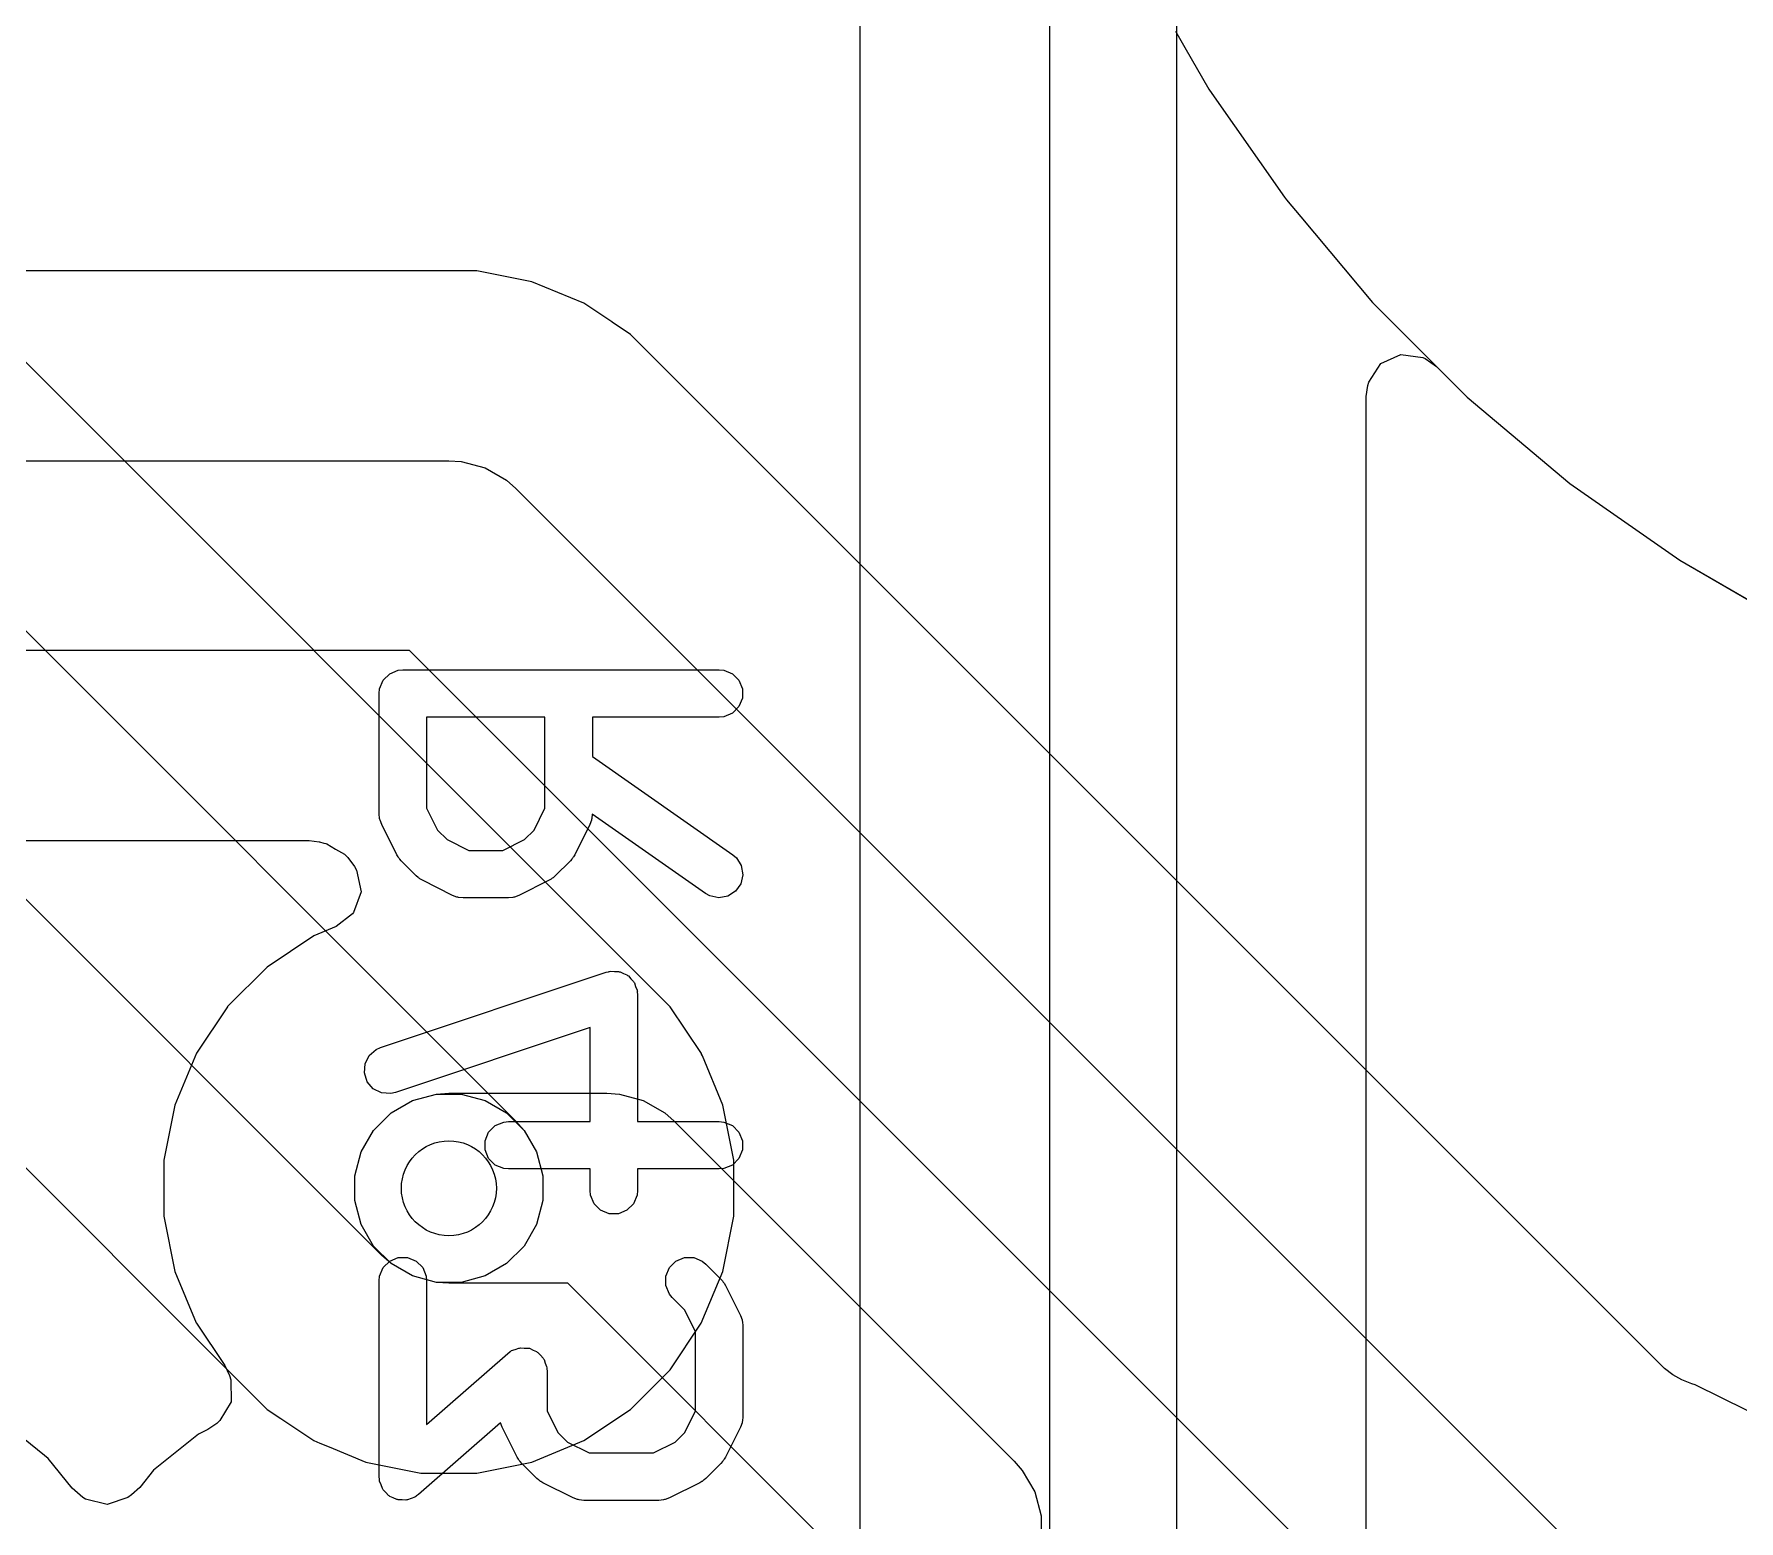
# Model space of a CAD drawing. Header units: inches. Extents: x 1.3 to 5.24, y -7.03 to -1.12.
# Drawn here: x 2.783 to 2.9952, y -5.1005 to -4.9154 of the extents above; entities that cross this region are included whole.
import ezdxf

# ---------------------------------------------------------------- set-up
doc = ezdxf.new("R2010")
doc.units = ezdxf.units.IN
doc.header["$MEASUREMENT"] = 0
for name, color, linetype, true_color in [('B.Cu', 153, 'CONTINUOUS', 0x4d7fc4), ('B.Silkscreen', 31, 'CONTINUOUS', 0xe8b2a7), ('F.Cu', 13, 'CONTINUOUS', 0xc83434), ('In1.Cu', 91, 'CONTINUOUS', 0x7fc87f), ('In2.Cu', 33, 'CONTINUOUS', 0xce7d2c)]:
    doc.layers.add(name, color=color, linetype=linetype, true_color=true_color)

msp = doc.modelspace()

# ---------------------------------------------------------------- linework, layer by layer
at = {"layer": 'B.Cu', "linetype": 'CONTINUOUS'}
for p, q in [((2.92509, -4.91502), (2.92626, -4.91706)), ((2.92626, -4.91706), (2.92926, -4.92224)), ((2.92926, -4.92224), (2.92934, -4.92239)), ((2.92934, -4.92239), (2.92934, -4.92239)), ((2.92934, -4.92239), (2.92934, -4.92239)), ((2.92934, -4.92239), (2.93865, -4.93569)), ((2.93865, -4.93569), (2.93865, -4.93569)), ((2.93865, -4.93569), (2.9389, -4.93605)), ((2.9389, -4.93605), (2.94069, -4.93817)), ((2.94069, -4.93817), (2.94962, -4.94882)), ((2.83814, -4.94486), (2.47804, -4.94486)), ((2.84499, -4.94622), (2.83814, -4.94486)), ((2.83814, -4.94486), (2.83814, -4.94486)), ((2.83814, -4.94486), (2.83814, -4.94486)), ((2.83814, -4.94486), (2.83814, -4.94486)), ((2.84821, -4.94756), (2.84499, -4.94622)), ((2.84499, -4.94622), (2.84499, -4.94622)), ((2.84499, -4.94622), (2.84499, -4.94622)), ((2.84499, -4.94622), (2.84499, -4.94622)), ((2.85144, -4.9489), (2.84821, -4.94756)), ((2.84821, -4.94756), (2.84821, -4.94756)), ((2.85492, -4.95122), (2.85144, -4.9489)), ((2.85144, -4.9489), (2.85144, -4.9489)), ((2.85144, -4.9489), (2.85144, -4.9489)), ((2.94962, -4.94882), (2.96141, -4.96061)), ((2.85498, -4.95126), (2.85492, -4.95122)), ((2.85725, -4.95278), (2.85498, -4.95126)), ((2.85498, -4.95126), (2.85498, -4.95126)), ((2.98596, -5.08149), (2.85725, -4.95278)), ((2.85725, -4.95278), (2.85725, -4.95278)), ((2.85725, -4.95278), (2.85725, -4.95278)), ((2.96141, -4.96061), (2.97419, -4.97133)), ((2.46552, -4.9685), (2.83465, -4.9685)), ((2.83465, -4.9685), (2.83619, -4.96861)), ((2.83619, -4.96861), (2.83917, -4.9694)), ((2.83917, -4.9694), (2.84184, -4.97094)), ((2.84184, -4.97094), (2.843, -4.97196)), ((2.97419, -4.97133), (2.98785, -4.9809)), ((2.843, -4.97196), (2.97635, -5.10531)), ((2.98785, -4.9809), (2.99877, -4.9872)), ((2.82975, -4.99213), (2.46063, -4.99213)), ((2.94981, -5.11218), (2.82975, -4.99213)), ((2.45714, -5.01577), (2.81724, -5.01577)), ((2.81724, -5.01577), (2.81851, -5.01594)), ((2.81851, -5.01594), (2.81856, -5.01595)), ((2.81856, -5.01595), (2.8191, -5.01611)), ((2.8191, -5.01611), (2.81935, -5.01616)), ((2.81935, -5.01616), (2.81947, -5.01619)), ((2.81947, -5.01619), (2.82054, -5.01685)), ((2.82054, -5.01685), (2.82165, -5.01746)), ((2.82165, -5.01746), (2.82165, -5.01746)), ((2.82165, -5.01746), (2.82207, -5.01788)), ((2.82207, -5.01788), (2.82291, -5.01899)), ((2.82291, -5.01899), (2.82317, -5.01947)), ((2.82317, -5.01947), (2.82375, -5.02216)), ((2.82375, -5.02216), (2.82279, -5.02474)), ((2.82279, -5.02474), (2.82267, -5.0249)), ((2.82063, -5.02649), (2.81785, -5.02764)), ((2.82267, -5.0249), (2.82063, -5.02649)), ((2.81785, -5.02764), (2.81205, -5.03152)), ((2.81785, -5.02764), (2.81785, -5.02764)), ((2.81785, -5.02764), (2.81785, -5.02764)), ((2.81205, -5.03152), (2.80711, -5.03645)), ((2.81205, -5.03152), (2.81205, -5.03152)), ((2.81205, -5.03152), (2.81205, -5.03152)), ((2.80711, -5.03646), (2.80323, -5.04226)), ((2.80711, -5.03645), (2.80711, -5.03646)), ((2.80711, -5.03646), (2.80711, -5.03646)), ((2.80323, -5.04226), (2.80056, -5.04871)), ((2.80323, -5.04226), (2.80323, -5.04226)), ((2.80323, -5.04226), (2.80323, -5.04226)), ((2.83013, -5.04814), (2.8331, -5.04735)), ((2.8331, -5.04735), (2.83465, -5.04724)), ((2.83465, -5.04724), (2.85433, -5.04724)), ((2.85433, -5.04724), (2.85587, -5.04735)), ((2.85587, -5.04735), (2.85885, -5.04814)), ((2.80056, -5.04871), (2.79919, -5.05556)), ((2.80056, -5.04871), (2.80056, -5.04871)), ((2.80056, -5.04871), (2.80056, -5.04871)), ((2.82528, -5.05187), (2.82746, -5.04968)), ((2.82746, -5.04968), (2.83013, -5.04814)), ((2.85885, -5.04814), (2.86152, -5.04968)), ((2.86152, -5.04968), (2.86268, -5.0507)), ((2.82373, -5.05454), (2.82528, -5.05187)), ((2.86268, -5.0507), (2.90501, -5.09303)), ((2.79919, -5.05556), (2.79919, -5.06255)), ((2.82294, -5.05751), (2.82373, -5.05454)), ((2.82294, -5.0606), (2.82294, -5.05751)), ((2.82373, -5.06358), (2.82294, -5.0606)), ((2.79919, -5.06255), (2.80056, -5.0694)), ((2.82528, -5.06625), (2.82373, -5.06358)), ((2.82746, -5.06843), (2.82528, -5.06625)), ((2.83013, -5.06997), (2.82746, -5.06843)), ((2.80056, -5.0694), (2.80056, -5.0694)), ((2.80056, -5.0694), (2.80056, -5.0694)), ((2.80056, -5.0694), (2.80321, -5.0758)), ((2.8331, -5.07077), (2.83013, -5.06997)), ((2.83465, -5.07087), (2.8331, -5.07077)), ((2.84944, -5.07087), (2.83465, -5.07087)), ((2.88437, -5.1058), (2.84944, -5.07087)), ((2.80321, -5.0758), (2.80323, -5.07585)), ((2.80323, -5.07585), (2.80323, -5.07585)), ((2.80323, -5.07585), (2.80675, -5.08111)), ((2.80675, -5.08111), (2.80735, -5.08237)), ((2.987, -5.08228), (2.98596, -5.08149)), ((2.80735, -5.08237), (2.80751, -5.0829)), ((2.80751, -5.0829), (2.80756, -5.08565)), ((2.98812, -5.08292), (2.987, -5.08228)), ((2.98935, -5.0834), (2.98812, -5.08292)), ((2.98979, -5.08351), (2.98935, -5.0834)), ((2.99624, -5.08671), (2.98979, -5.08351)), ((2.98979, -5.08351), (2.98979, -5.08351)), ((2.98979, -5.08351), (2.98979, -5.08351)), ((2.80756, -5.08565), (2.80614, -5.08797)), ((2.80575, -5.08832), (2.80463, -5.08909)), ((2.80614, -5.08797), (2.80575, -5.08832)), ((2.78432, -5.0923), (2.78169, -5.09019)), ((2.80348, -5.08966), (2.79789, -5.09415)), ((2.80349, -5.08966), (2.80348, -5.08966)), ((2.80348, -5.08966), (2.80348, -5.08966)), ((2.80463, -5.08909), (2.80349, -5.08966)), ((2.80349, -5.08966), (2.80349, -5.08966)), ((2.80349, -5.08966), (2.80349, -5.08966)), ((2.80349, -5.08966), (2.80349, -5.08966)), ((2.78479, -5.09268), (2.78432, -5.0923)), ((2.78432, -5.0923), (2.78432, -5.0923)), ((2.78777, -5.09639), (2.78479, -5.09268)), ((2.78479, -5.09268), (2.78479, -5.09268)), ((2.79789, -5.09415), (2.79618, -5.09629)), ((2.79789, -5.09415), (2.79789, -5.09415)), ((2.79789, -5.09415), (2.79789, -5.09415)), ((2.90501, -5.09303), (2.90602, -5.09419)), ((2.90602, -5.09419), (2.90757, -5.09686)), ((2.78909, -5.09754), (2.78777, -5.09639)), ((2.79618, -5.09629), (2.79516, -5.09723)), ((2.90757, -5.09686), (2.90836, -5.09984)), ((2.78944, -5.09774), (2.78909, -5.09754)), ((2.7921, -5.09842), (2.78944, -5.09774)), ((2.78944, -5.09774), (2.78944, -5.09774)), ((2.79471, -5.09755), (2.7921, -5.09842)), ((2.79516, -5.09723), (2.79471, -5.09755)), ((2.90836, -5.09984), (2.90836, -5.10292))]:
    msp.add_line(p, q, dxfattribs=at)
at = {"layer": 'B.Cu'}
msp.add_circle((2.83465, -5.05906), 0.00591, dxfattribs=at)
at = {"layer": 'B.Silkscreen', "linetype": 'CONTINUOUS'}
for p, q in [((2.82647, -4.99583), (2.82729, -4.99501)), ((2.82729, -4.99501), (2.82835, -4.99457)), ((2.82835, -4.99457), (2.82893, -4.99452)), ((2.82893, -4.99452), (2.8683, -4.99452)), ((2.8683, -4.99452), (2.86888, -4.99457)), ((2.86888, -4.99457), (2.86994, -4.99501)), ((2.86994, -4.99501), (2.87076, -4.99583)), ((2.82598, -4.99747), (2.82603, -4.99689)), ((2.82603, -4.99689), (2.82647, -4.99583)), ((2.87076, -4.99583), (2.8712, -4.99689)), ((2.8712, -4.99689), (2.8712, -4.99805)), ((2.82598, -5.01247), (2.82598, -4.99747)), ((2.87076, -4.99911), (2.86994, -4.99992)), ((2.8712, -4.99805), (2.87076, -4.99911)), ((2.8466, -5.00042), (2.83188, -5.00042)), ((2.83188, -5.00042), (2.83188, -5.01177)), ((2.8466, -5.01177), (2.8466, -5.00042)), ((2.8683, -5.00042), (2.85251, -5.00042)), ((2.85251, -5.00042), (2.85251, -5.00531)), ((2.86888, -5.00037), (2.8683, -5.00042)), ((2.86994, -4.99992), (2.86888, -5.00037)), ((2.85251, -5.00531), (2.86999, -5.01755)), ((2.83188, -5.01177), (2.83323, -5.01447)), ((2.84525, -5.01447), (2.8466, -5.01177)), ((2.82603, -5.01304), (2.82598, -5.01247)), ((2.82607, -5.01314), (2.82603, -5.01304)), ((2.82608, -5.01325), (2.82607, -5.01314)), ((2.82629, -5.01379), (2.82608, -5.01325)), ((2.82816, -5.01754), (2.82629, -5.01379)), ((2.85219, -5.01379), (2.85032, -5.01754)), ((2.8524, -5.01325), (2.85219, -5.01379)), ((2.85241, -5.01314), (2.8524, -5.01325)), ((2.85245, -5.01304), (2.85241, -5.01314)), ((2.8525, -5.01251), (2.85245, -5.01304)), ((2.86661, -5.02239), (2.8525, -5.01251)), ((2.83323, -5.01447), (2.83443, -5.01566)), ((2.83443, -5.01566), (2.83713, -5.01701)), ((2.84136, -5.01701), (2.84405, -5.01566)), ((2.84405, -5.01566), (2.84525, -5.01447)), ((2.82832, -5.01779), (2.82816, -5.01754)), ((2.82835, -5.01786), (2.82832, -5.01779)), ((2.82842, -5.01794), (2.82835, -5.01786)), ((2.82847, -5.01803), (2.82842, -5.01794)), ((2.82853, -5.01808), (2.82847, -5.01803)), ((2.82872, -5.0183), (2.82853, -5.01808)), ((2.83059, -5.02018), (2.82872, -5.0183)), ((2.83713, -5.01701), (2.84136, -5.01701)), ((2.84977, -5.0183), (2.84789, -5.02018)), ((2.84995, -5.01808), (2.84977, -5.0183)), ((2.85001, -5.01803), (2.84995, -5.01808)), ((2.85007, -5.01794), (2.85001, -5.01803)), ((2.85013, -5.01786), (2.85007, -5.01794)), ((2.85016, -5.01779), (2.85013, -5.01786)), ((2.85032, -5.01754), (2.85016, -5.01779)), ((2.86999, -5.01755), (2.87043, -5.01792)), ((2.87043, -5.01792), (2.87105, -5.0189)), ((2.83082, -5.02037), (2.83059, -5.02018)), ((2.83087, -5.02042), (2.83082, -5.02037)), ((2.83096, -5.02048), (2.83087, -5.02042)), ((2.83104, -5.02055), (2.83096, -5.02048)), ((2.84752, -5.02048), (2.84744, -5.02055)), ((2.84761, -5.02042), (2.84752, -5.02048)), ((2.84766, -5.02037), (2.84761, -5.02042)), ((2.84789, -5.02018), (2.84766, -5.02037)), ((2.87125, -5.02003), (2.871, -5.02116)), ((2.87105, -5.0189), (2.87125, -5.02003)), ((2.83111, -5.02058), (2.83104, -5.02055)), ((2.83136, -5.02073), (2.83111, -5.02058)), ((2.83511, -5.02261), (2.83136, -5.02073)), ((2.83565, -5.02281), (2.83511, -5.02261)), ((2.84337, -5.02261), (2.84283, -5.02281)), ((2.84712, -5.02073), (2.84337, -5.02261)), ((2.84737, -5.02058), (2.84712, -5.02073)), ((2.84744, -5.02055), (2.84737, -5.02058)), ((2.86711, -5.02267), (2.86661, -5.02239)), ((2.87034, -5.0221), (2.86937, -5.02272)), ((2.871, -5.02116), (2.87034, -5.0221)), ((2.83575, -5.02282), (2.83565, -5.02281)), ((2.83585, -5.02286), (2.83575, -5.02282)), ((2.83643, -5.02292), (2.83585, -5.02286)), ((2.84205, -5.02292), (2.83643, -5.02292)), ((2.84263, -5.02286), (2.84205, -5.02292)), ((2.84273, -5.02282), (2.84263, -5.02286)), ((2.84283, -5.02281), (2.84273, -5.02282)), ((2.86824, -5.02292), (2.86711, -5.02267)), ((2.86937, -5.02272), (2.86824, -5.02292)), ((2.82612, -5.04154), (2.85424, -5.03216)), ((2.85424, -5.03216), (2.85453, -5.0321)), ((2.85453, -5.0321), (2.8546, -5.03207)), ((2.8546, -5.03207), (2.85466, -5.03207)), ((2.85466, -5.03207), (2.85481, -5.03203)), ((2.85481, -5.03203), (2.85528, -5.03207)), ((2.85528, -5.03207), (2.85575, -5.03207)), ((2.85575, -5.03207), (2.85585, -5.03211)), ((2.85585, -5.03211), (2.85596, -5.03212)), ((2.85596, -5.03212), (2.85638, -5.03233)), ((2.85638, -5.03233), (2.85682, -5.03251)), ((2.85682, -5.03251), (2.85689, -5.03258)), ((2.85689, -5.03258), (2.85699, -5.03263)), ((2.85699, -5.03263), (2.8573, -5.03299)), ((2.8573, -5.03299), (2.85763, -5.03332)), ((2.85763, -5.03332), (2.85767, -5.03342)), ((2.85767, -5.03342), (2.85774, -5.0335)), ((2.85774, -5.0335), (2.85789, -5.03395)), ((2.85789, -5.03395), (2.85807, -5.03439)), ((2.85807, -5.03439), (2.85809, -5.03454)), ((2.85809, -5.03454), (2.85811, -5.0346)), ((2.85811, -5.0346), (2.8581, -5.03467)), ((2.8581, -5.03467), (2.85813, -5.03496)), ((2.85813, -5.03496), (2.85813, -5.05076)), ((2.85222, -5.03906), (2.82799, -5.04714)), ((2.85222, -5.05076), (2.85222, -5.03906)), ((2.82559, -5.04177), (2.82612, -5.04154)), ((2.82413, -5.04471), (2.82421, -5.04356)), ((2.82421, -5.04356), (2.82472, -5.04253)), ((2.82472, -5.04253), (2.82559, -5.04177)), ((2.82449, -5.0458), (2.82413, -5.04471)), ((2.82524, -5.04667), (2.82449, -5.0458)), ((2.82628, -5.04719), (2.82524, -5.04667)), ((2.82742, -5.04727), (2.82628, -5.04719)), ((2.82799, -5.04714), (2.82742, -5.04727)), ((2.83916, -5.05314), (2.8396, -5.05207)), ((2.8396, -5.05207), (2.84041, -5.05126)), ((2.84041, -5.05126), (2.84148, -5.05082)), ((2.84148, -5.05082), (2.84205, -5.05076)), ((2.84205, -5.05076), (2.85222, -5.05076)), ((2.85813, -5.05076), (2.8683, -5.05076)), ((2.8683, -5.05076), (2.86888, -5.05082)), ((2.86888, -5.05082), (2.86994, -5.05126)), ((2.86994, -5.05126), (2.87076, -5.05207)), ((2.87076, -5.05207), (2.8712, -5.05314)), ((2.83916, -5.05429), (2.83916, -5.05314)), ((2.8396, -5.05535), (2.83916, -5.05429)), ((2.8712, -5.05429), (2.87076, -5.05535)), ((2.8712, -5.05314), (2.8712, -5.05429)), ((2.84041, -5.05617), (2.8396, -5.05535)), ((2.84148, -5.05661), (2.84041, -5.05617)), ((2.84205, -5.05666), (2.84148, -5.05661)), ((2.86888, -5.05661), (2.8683, -5.05666)), ((2.86994, -5.05617), (2.86888, -5.05661)), ((2.87076, -5.05535), (2.86994, -5.05617)), ((2.85222, -5.05666), (2.84205, -5.05666)), ((2.85222, -5.05934), (2.85222, -5.05666)), ((2.8683, -5.05666), (2.85813, -5.05666)), ((2.85813, -5.05666), (2.85813, -5.05934)), ((2.85228, -5.05991), (2.85222, -5.05934)), ((2.85272, -5.06098), (2.85228, -5.05991)), ((2.85807, -5.05991), (2.85763, -5.06098)), ((2.85813, -5.05934), (2.85807, -5.05991)), ((2.85354, -5.06179), (2.85272, -5.06098)), ((2.8546, -5.06223), (2.85354, -5.06179)), ((2.85575, -5.06223), (2.8546, -5.06223)), ((2.85682, -5.06179), (2.85575, -5.06223)), ((2.85763, -5.06098), (2.85682, -5.06179)), ((2.82603, -5.07001), (2.82647, -5.06894)), ((2.82647, -5.06894), (2.82729, -5.06813)), ((2.82729, -5.06813), (2.82835, -5.06769)), ((2.82835, -5.06769), (2.82951, -5.06769)), ((2.82951, -5.06769), (2.83057, -5.06813)), ((2.83057, -5.06813), (2.83139, -5.06894)), ((2.83139, -5.06894), (2.83183, -5.07001)), ((2.86165, -5.07001), (2.8621, -5.06894)), ((2.8621, -5.06894), (2.86291, -5.06813)), ((2.86291, -5.06813), (2.86397, -5.06769)), ((2.86397, -5.06769), (2.86513, -5.06769)), ((2.86513, -5.06769), (2.86619, -5.06813)), ((2.86619, -5.06813), (2.86664, -5.0685)), ((2.86664, -5.0685), (2.86851, -5.07037)), ((2.82598, -5.07058), (2.82603, -5.07001)), ((2.82598, -5.09496), (2.82598, -5.07058)), ((2.83183, -5.07001), (2.83188, -5.07058)), ((2.83188, -5.07058), (2.83188, -5.08845)), ((2.86165, -5.07116), (2.86165, -5.07001)), ((2.8621, -5.07223), (2.86165, -5.07116)), ((2.86851, -5.07037), (2.8687, -5.0706)), ((2.8687, -5.0706), (2.86876, -5.07065)), ((2.86876, -5.07065), (2.86881, -5.07074)), ((2.86881, -5.07074), (2.86888, -5.07082)), ((2.86888, -5.07082), (2.86891, -5.07089)), ((2.86891, -5.07089), (2.86907, -5.07114)), ((2.86907, -5.07114), (2.87094, -5.07489)), ((2.86246, -5.07267), (2.8621, -5.07223)), ((2.864, -5.07421), (2.86246, -5.07267)), ((2.86535, -5.07691), (2.864, -5.07421)), ((2.87094, -5.07489), (2.87115, -5.07543)), ((2.87115, -5.07543), (2.87116, -5.07554)), ((2.87116, -5.07554), (2.8712, -5.07563)), ((2.8712, -5.07563), (2.87125, -5.07621)), ((2.86535, -5.08676), (2.86535, -5.07691)), ((2.87125, -5.07621), (2.87125, -5.08746)), ((2.83188, -5.08845), (2.84198, -5.07961)), ((2.84198, -5.07961), (2.84223, -5.07943)), ((2.84223, -5.07943), (2.84229, -5.07938)), ((2.84229, -5.07938), (2.84234, -5.07936)), ((2.84234, -5.07936), (2.84245, -5.07927)), ((2.84245, -5.07927), (2.84291, -5.07912)), ((2.84291, -5.07912), (2.84335, -5.07894)), ((2.84335, -5.07894), (2.84345, -5.07894)), ((2.84345, -5.07894), (2.84355, -5.07891)), ((2.84355, -5.07891), (2.84402, -5.07894)), ((2.84402, -5.07894), (2.8445, -5.07894)), ((2.8445, -5.07894), (2.8446, -5.07898)), ((2.8446, -5.07898), (2.8447, -5.07898)), ((2.8447, -5.07898), (2.84513, -5.07919)), ((2.84513, -5.07919), (2.84557, -5.07938)), ((2.84557, -5.07938), (2.84564, -5.07945)), ((2.84564, -5.07945), (2.84573, -5.07949)), ((2.84573, -5.07949), (2.84604, -5.07985)), ((2.84604, -5.07985), (2.84638, -5.08019)), ((2.84638, -5.08019), (2.84642, -5.08028)), ((2.84642, -5.08028), (2.84649, -5.08036)), ((2.84649, -5.08036), (2.84664, -5.08081)), ((2.84664, -5.08081), (2.84682, -5.08126)), ((2.84682, -5.08126), (2.84684, -5.0814)), ((2.84684, -5.0814), (2.84686, -5.08145)), ((2.84686, -5.08145), (2.84685, -5.08153)), ((2.84685, -5.08153), (2.84688, -5.08183)), ((2.84688, -5.08183), (2.84688, -5.08676)), ((2.84108, -5.08825), (2.83087, -5.09718)), ((2.84129, -5.08878), (2.84108, -5.08825)), ((2.84688, -5.08676), (2.84823, -5.08946)), ((2.864, -5.08946), (2.86535, -5.08676)), ((2.87115, -5.08824), (2.87094, -5.08878)), ((2.87116, -5.08813), (2.87115, -5.08824)), ((2.8712, -5.08803), (2.87116, -5.08813)), ((2.87125, -5.08746), (2.8712, -5.08803)), ((2.84316, -5.09253), (2.84129, -5.08878)), ((2.84823, -5.08946), (2.84943, -5.09066)), ((2.8628, -5.09066), (2.864, -5.08946)), ((2.87094, -5.08878), (2.86907, -5.09253)), ((2.84332, -5.09278), (2.84316, -5.09253)), ((2.84943, -5.09066), (2.85212, -5.092)), ((2.85212, -5.092), (2.8601, -5.092)), ((2.8601, -5.092), (2.8628, -5.09066)), ((2.86907, -5.09253), (2.86891, -5.09278)), ((2.84335, -5.09285), (2.84332, -5.09278)), ((2.84341, -5.09293), (2.84335, -5.09285)), ((2.84347, -5.09302), (2.84341, -5.09293)), ((2.84353, -5.09307), (2.84347, -5.09302)), ((2.84371, -5.0933), (2.84353, -5.09307)), ((2.84559, -5.09517), (2.84371, -5.0933)), ((2.86851, -5.0933), (2.86664, -5.09517)), ((2.8687, -5.09307), (2.86851, -5.0933)), ((2.86876, -5.09302), (2.8687, -5.09307)), ((2.86881, -5.09293), (2.86876, -5.09302)), ((2.86888, -5.09285), (2.86881, -5.09293)), ((2.86891, -5.09278), (2.86888, -5.09285)), ((2.82601, -5.09526), (2.82598, -5.09496)), ((2.826, -5.09534), (2.82601, -5.09526)), ((2.82602, -5.09539), (2.826, -5.09534)), ((2.82603, -5.09553), (2.82602, -5.09539)), ((2.82622, -5.09598), (2.82603, -5.09553)), ((2.82637, -5.09643), (2.82622, -5.09598)), ((2.82644, -5.09651), (2.82637, -5.09643)), ((2.82647, -5.0966), (2.82644, -5.09651)), ((2.82681, -5.09694), (2.82647, -5.0966)), ((2.84582, -5.09536), (2.84559, -5.09517)), ((2.84587, -5.09541), (2.84582, -5.09536)), ((2.84596, -5.09547), (2.84587, -5.09541)), ((2.84604, -5.09554), (2.84596, -5.09547)), ((2.84611, -5.09557), (2.84604, -5.09554)), ((2.84636, -5.09572), (2.84611, -5.09557)), ((2.85011, -5.0976), (2.84636, -5.09572)), ((2.86587, -5.09572), (2.86212, -5.0976)), ((2.86612, -5.09557), (2.86587, -5.09572)), ((2.86619, -5.09554), (2.86612, -5.09557)), ((2.86627, -5.09547), (2.86619, -5.09554)), ((2.86636, -5.09541), (2.86627, -5.09547)), ((2.86641, -5.09536), (2.86636, -5.09541)), ((2.86664, -5.09517), (2.86641, -5.09536)), ((2.82713, -5.0973), (2.82681, -5.09694)), ((2.82722, -5.09734), (2.82713, -5.0973)), ((2.82729, -5.09741), (2.82722, -5.09734)), ((2.82773, -5.0976), (2.82729, -5.09741)), ((2.82816, -5.09781), (2.82773, -5.0976)), ((2.82826, -5.09781), (2.82816, -5.09781)), ((2.82835, -5.09785), (2.82826, -5.09781)), ((2.82883, -5.09785), (2.82835, -5.09785)), ((2.82931, -5.09788), (2.82883, -5.09785)), ((2.82941, -5.09785), (2.82931, -5.09788)), ((2.82951, -5.09785), (2.82941, -5.09785)), ((2.82995, -5.09767), (2.82951, -5.09785)), ((2.8304, -5.09752), (2.82995, -5.09767)), ((2.83052, -5.09743), (2.8304, -5.09752)), ((2.83057, -5.09741), (2.83052, -5.09743)), ((2.83063, -5.09736), (2.83057, -5.09741)), ((2.83087, -5.09718), (2.83063, -5.09736)), ((2.85065, -5.0978), (2.85011, -5.0976)), ((2.85075, -5.09781), (2.85065, -5.0978)), ((2.85085, -5.09785), (2.85075, -5.09781)), ((2.85143, -5.09791), (2.85085, -5.09785)), ((2.8608, -5.09791), (2.85143, -5.09791)), ((2.86138, -5.09785), (2.8608, -5.09791)), ((2.86147, -5.09781), (2.86138, -5.09785)), ((2.86158, -5.0978), (2.86147, -5.09781)), ((2.86212, -5.0976), (2.86158, -5.0978))]:
    msp.add_line(p, q, dxfattribs=at)
at = {"layer": 'F.Cu', "linetype": 'CONTINUOUS'}
for p, q in [((2.90945, -5.47638), (2.90945, -4.5953)), ((2.9252, -4.5953), (2.9252, -5.47312)), ((2.88581, -4.60462), (2.88581, -5.47948)), ((2.85725, -5.03152), (2.57675, -4.75102)), ((2.55118, -4.75889), (2.843, -5.0507)), ((2.82629, -5.06741), (2.53102, -4.77213)), ((2.54419, -4.81873), (2.80711, -5.08166)), ((2.94916, -4.95872), (2.95065, -4.95641)), ((2.95065, -4.95641), (2.95315, -4.95527)), ((2.95315, -4.95527), (2.95587, -4.95566)), ((2.95587, -4.95566), (2.95615, -4.95578)), ((2.95615, -4.95578), (2.95757, -4.95677)), ((2.95757, -4.95677), (2.96141, -4.96061)), ((2.94904, -4.95915), (2.94916, -4.95872)), ((2.94884, -4.96052), (2.94904, -4.95915)), ((2.94884, -5.23273), (2.94884, -4.96052)), ((2.96141, -4.96061), (2.97419, -4.97133)), ((2.97419, -4.97133), (2.98785, -4.9809)), ((2.98785, -4.9809), (3.00044, -4.98817)), ((2.8603, -5.03458), (2.85725, -5.03152)), ((2.86218, -5.03646), (2.8603, -5.03458)), ((2.86609, -5.0423), (2.86218, -5.03646)), ((2.86218, -5.03646), (2.86218, -5.03646)), ((2.86218, -5.03646), (2.86218, -5.03646)), ((2.86611, -5.04237), (2.86609, -5.0423)), ((2.8662, -5.04259), (2.86611, -5.04237)), ((2.86874, -5.04871), (2.8662, -5.04259)), ((2.8701, -5.05556), (2.86874, -5.04871)), ((2.843, -5.0507), (2.84402, -5.05187)), ((2.84402, -5.05187), (2.84556, -5.05454)), ((2.84556, -5.05454), (2.84636, -5.05751)), ((2.8701, -5.06255), (2.8701, -5.05556)), ((2.84636, -5.05751), (2.84636, -5.0606)), ((2.84636, -5.0606), (2.84556, -5.06358)), ((2.86874, -5.0694), (2.8701, -5.06255)), ((2.84556, -5.06358), (2.84402, -5.06625)), ((2.84402, -5.06625), (2.84184, -5.06843)), ((2.82746, -5.06843), (2.82629, -5.06741)), ((2.83013, -5.06997), (2.82746, -5.06843)), ((2.84184, -5.06843), (2.83917, -5.06997)), ((2.8331, -5.07077), (2.83013, -5.06997)), ((2.83619, -5.07077), (2.8331, -5.07077)), ((2.83917, -5.06997), (2.83619, -5.07077)), ((2.86606, -5.07585), (2.86874, -5.0694)), ((2.86218, -5.08166), (2.86606, -5.07585)), ((2.80711, -5.08166), (2.81204, -5.08659)), ((2.85725, -5.08659), (2.86218, -5.08166)), ((2.86218, -5.08166), (2.86218, -5.08166)), ((2.86218, -5.08166), (2.86218, -5.08166)), ((2.81204, -5.08659), (2.81205, -5.08659)), ((2.81205, -5.08659), (2.81375, -5.08773)), ((2.81375, -5.08773), (2.81785, -5.09047)), ((2.85144, -5.09047), (2.85725, -5.08659)), ((2.85725, -5.08659), (2.85725, -5.08659)), ((2.85725, -5.08659), (2.85725, -5.08659)), ((2.85725, -5.08659), (2.85725, -5.08659)), ((2.81785, -5.09047), (2.81785, -5.09047)), ((2.81785, -5.09047), (2.81785, -5.09047)), ((2.81785, -5.09047), (2.81857, -5.09077)), ((2.84499, -5.09315), (2.85144, -5.09047)), ((2.81857, -5.09077), (2.81974, -5.09126)), ((2.81974, -5.09126), (2.8243, -5.09315)), ((2.8243, -5.09315), (2.83115, -5.09451)), ((2.83115, -5.09451), (2.83115, -5.09451)), ((2.83115, -5.09451), (2.83115, -5.09451)), ((2.83115, -5.09451), (2.83814, -5.09451)), ((2.83814, -5.09451), (2.84499, -5.09315)), ((2.83814, -5.09451), (2.83814, -5.09451))]:
    msp.add_line(p, q, dxfattribs=at)
at = {"layer": 'F.Cu'}
msp.add_circle((2.83465, -5.05906), 0.00591, dxfattribs=at)
at = {"layer": 'In1.Cu', "linetype": 'CONTINUOUS'}
for p, q in [((2.83013, -5.04814), (2.8331, -5.04735)), ((2.8331, -5.04735), (2.83619, -5.04735)), ((2.83619, -5.04735), (2.83917, -5.04814)), ((2.82528, -5.05187), (2.82746, -5.04968)), ((2.82746, -5.04968), (2.83013, -5.04814)), ((2.83917, -5.04814), (2.84184, -5.04968)), ((2.84184, -5.04968), (2.84402, -5.05187)), ((2.82373, -5.05454), (2.82528, -5.05187)), ((2.84402, -5.05187), (2.84556, -5.05454)), ((2.82294, -5.05751), (2.82373, -5.05454)), ((2.84556, -5.05454), (2.84636, -5.05751)), ((2.82294, -5.0606), (2.82294, -5.05751)), ((2.84636, -5.05751), (2.84636, -5.0606)), ((2.82373, -5.06358), (2.82294, -5.0606)), ((2.84636, -5.0606), (2.84556, -5.06358)), ((2.82528, -5.06625), (2.82373, -5.06358)), ((2.84556, -5.06358), (2.84402, -5.06625)), ((2.82746, -5.06843), (2.82528, -5.06625)), ((2.84402, -5.06625), (2.84184, -5.06843)), ((2.83013, -5.06997), (2.82746, -5.06843)), ((2.84184, -5.06843), (2.83917, -5.06997)), ((2.8331, -5.07077), (2.83013, -5.06997)), ((2.83619, -5.07077), (2.8331, -5.07077)), ((2.83917, -5.06997), (2.83619, -5.07077))]:
    msp.add_line(p, q, dxfattribs=at)
at = {"layer": 'In1.Cu'}
msp.add_circle((2.83465, -5.05906), 0.00591, dxfattribs=at)
at = {"layer": 'In2.Cu', "linetype": 'CONTINUOUS'}
for p, q in [((2.83013, -5.04814), (2.8331, -5.04735)), ((2.8331, -5.04735), (2.83619, -5.04735)), ((2.83619, -5.04735), (2.83917, -5.04814)), ((2.82528, -5.05187), (2.82746, -5.04968)), ((2.82746, -5.04968), (2.83013, -5.04814)), ((2.83917, -5.04814), (2.84184, -5.04968)), ((2.84184, -5.04968), (2.84402, -5.05187)), ((2.82373, -5.05454), (2.82528, -5.05187)), ((2.84402, -5.05187), (2.84556, -5.05454)), ((2.82294, -5.05751), (2.82373, -5.05454)), ((2.84556, -5.05454), (2.84636, -5.05751)), ((2.82294, -5.0606), (2.82294, -5.05751)), ((2.84636, -5.05751), (2.84636, -5.0606)), ((2.82373, -5.06358), (2.82294, -5.0606)), ((2.84636, -5.0606), (2.84556, -5.06358)), ((2.82528, -5.06625), (2.82373, -5.06358)), ((2.84556, -5.06358), (2.84402, -5.06625)), ((2.82746, -5.06843), (2.82528, -5.06625)), ((2.84402, -5.06625), (2.84184, -5.06843)), ((2.83013, -5.06997), (2.82746, -5.06843)), ((2.84184, -5.06843), (2.83917, -5.06997)), ((2.8331, -5.07077), (2.83013, -5.06997)), ((2.83619, -5.07077), (2.8331, -5.07077)), ((2.83917, -5.06997), (2.83619, -5.07077))]:
    msp.add_line(p, q, dxfattribs=at)
at = {"layer": 'In2.Cu'}
msp.add_circle((2.83465, -5.05906), 0.00591, dxfattribs=at)

doc.saveas('drawing.dxf')
